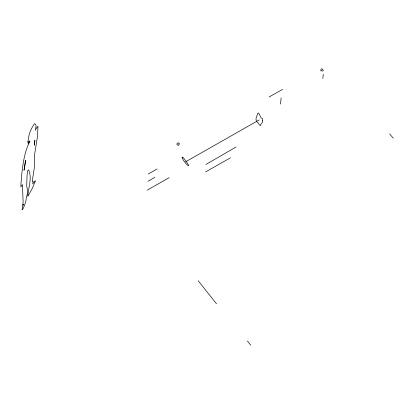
<?xml version="1.0" encoding="UTF-8"?>
<svg xmlns="http://www.w3.org/2000/svg" width="414" height="414" viewBox="0 0 414 414"><rect width="100%" height="100%" fill="white"/><g stroke="black" fill="none" stroke-linecap="round" stroke-linejoin="round"><path stroke-width="0.62" d="M179.2 143.756L179.019 144.688L178.305 145.185M280.495 104.064L281.122 97.916M322.842 78.479L323.277 74.246M320.985 70.794C326.48 72.372 320.146 65.515 320.995 70.799M179.174 143.653C177.735 140.92 175.267 145.531 178.367 145.169M205.996 164.436L236.027 147.001M148.3 173.999L157.108 168.984M148.036 181.239L154.862 177.358M185.627 161.802L259.19 119.931M147.249 190.14L169.197 177.647M205.561 171.95L230.505 157.775M269.152 96.943L282.648 89.341M389.652 133.965L393.3 138.209M198.156 280.728L216.506 303.809M247.406 340.986L250.713 345.167M37.974 126.777L37.488 136.449L35.159 151.012C33.932 156.777 35.206 162.718 34.212 168.524L32.22 181.435L33.084 181.187L32.763 183.909L35.257 180.737L35.216 181.503L32.137 188.701L27.795 196.443C28.168 188.059 32.458 178.129 28.613 169.823L27.624 170.982L27.034 175.614L26.708 185.886C27.609 189.514 27.754 193.887 26.403 197.483L26.16 198.855C26.372 202.389 19.463 217.852 23.298 204.185L22.848 205.36L23.106 201.892L22.434 184.566L20.85 186.957L20.995 183.407C22.02 170.697 23.308 153.884 29.927 141.169L29.787 140.879L28.214 143.984L28.281 141.578L27.826 142.25L28.638 137.432C29.197 132.708 31.64 127.864 34.346 123.864L34.704 123.734L35.878 124.992L36.054 126.498L35.304 130.193L36.893 127.476L37.684 126.648L37.974 126.777M25.466 160.321L25.332 163.075L24.017 170.309L25.466 160.321M182.051 157.465C184.08 163.219 193.7 171.525 185.079 159.907A53.168 16.27 59.6 0 0 182.729 157.103L182.051 157.465M262.699 120.407C263.387 122.699 260.344 123.512 260.618 125.561C258.74 125.266 258.678 122.523 256.949 121.918C254.657 118.714 257.084 116.158 257.829 113.276L258.362 112.97C260.235 114.352 259.852 117.98 262.45 118.601L262.699 120.407M34.393 144.119L34.321 145.278L34.885 140.268L34.393 144.119"/></g></svg>
